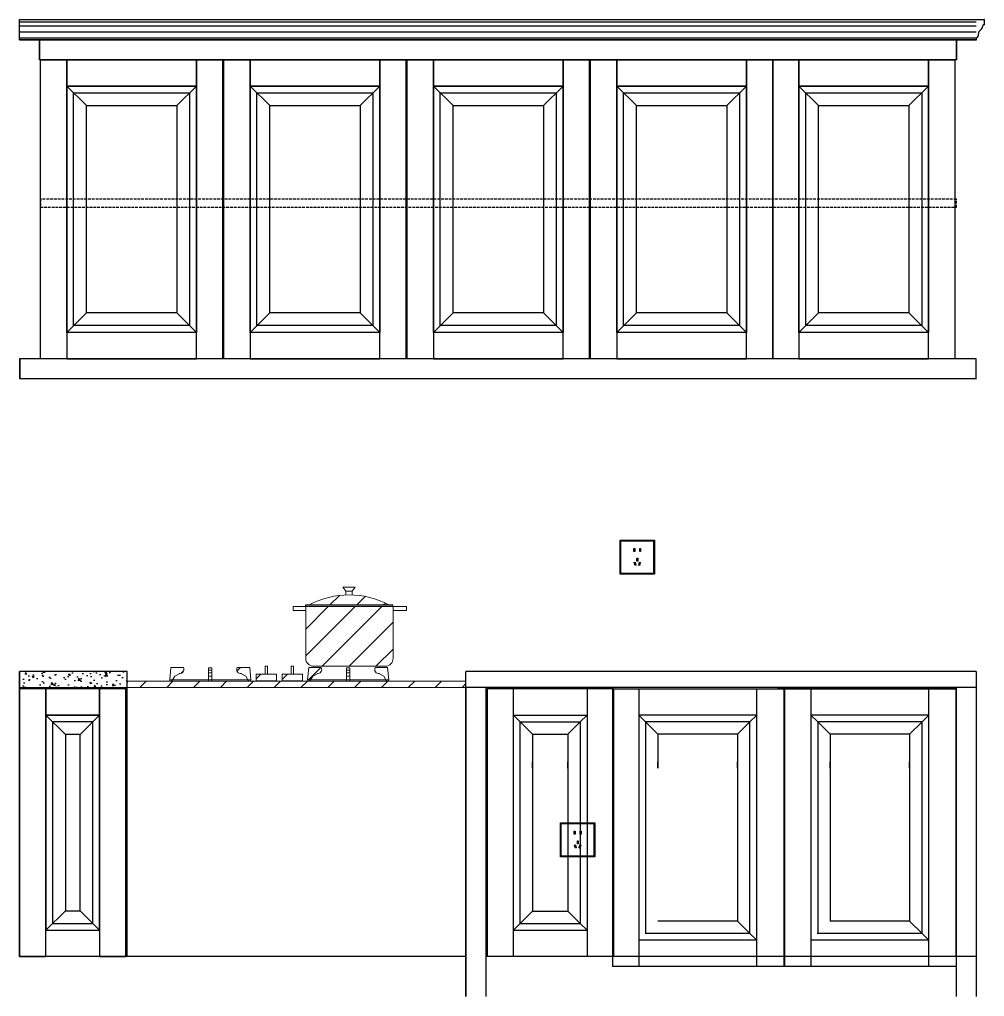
# Model space of a CAD drawing. Header units: inches. Extents: x 150 to 4791, y 0 to 2451.
# Drawn here: x 2370 to 4791, y 0 to 2451 of the extents above; entities that cross this region are included whole.
import ezdxf

# ---------------------------------------------------------------- set-up
doc = ezdxf.new("R2010")
doc.units = ezdxf.units.IN
doc.header["$MEASUREMENT"] = 0
doc.linetypes.add('DOT2', pattern=[0.125, 0, -0.125])
doc.linetypes.add('HIDDEN', pattern=[9.525, 6.35, -3.175])
doc.layers.add('组件', color=3, linetype='Continuous', lineweight=15)
doc.layers.add('虚点', color=9, linetype='DOT2', lineweight=15)

msp = doc.modelspace()

# ---------------------------------------------------------------- hatches: boundary and pattern name
h = msp.add_hatch()
h.set_pattern_fill('AR-CONC', color=252, scale=0.25, style=0)
h.set_pattern_definition([(130, (98615.716, 33946.245), (-45.546167, -3.984771), [4.7625, -52.3875]), (185, (98615.716, 33946.245), (8.810706, 47.76416), [3.81, -41.91]), (79.549, (98611.92, 33945.913), (-36.735625, 43.779172), [4.0475, -44.5225]), (133.8158, (98615.716, 33958.945), (-67.76976, -10.510582), [7.14375, -78.58125]), (83.3644, (98610.07, 33958.07), (-59.35106, 61.85639), [6.07125, -66.78375]), (188.816, (98615.716, 33958.945), (-59.35115, 61.85628), [5.715, -62.865]), (159, (98609.366, 33955.77), (-37.90372, -25.56638), [4.7625, -52.3875]), (214, (98609.366, 33955.77), (-15.450507, 46.046992), [3.81, -41.91]), (108.5486, (98606.207, 33953.64), (-53.354123, 20.480714), [4.0475, -44.5225]), (142.5, (98615.716, 33946.245), (-0.7721508, 21.1387597), [0, -41.402, 0, -42.545, 0, -42.06875]), (172.5, (98615.716, 33946.245), (-16.7049156, 25.0451437), [0, -24.257, 0, -40.4495, 0, -16.03375]), (212.5, (98629.877, 33946.245), (-33.8976488, -1.432186), [0, -15.875, 0, -49.53, 0, -65.7225]), (222.5, (98636.227, 33946.245), (-37.032295, 6.356623), [0, -20.6375, 0, -32.893, 0, -46.6725])])
h.paths.add_polyline_path([(2369.9, 815), (2369.9, 775), (2639.9, 775), (2639.9, 815)])
at = {"layer": '虚点', "lineweight": 0}
h = msp.add_hatch(dxfattribs=at)
h.set_pattern_fill('ANSI31', color=252, scale=15, style=0)
h.set_pattern_definition([(45, (1871.493, -8309.6), (-33.67596, 33.67596), [])])
edge = h.paths.add_edge_path()
edge.add_ellipse((3107.5, 848.2), major_axis=(-13.9, 13.9), ratio=1, start_angle=45, end_angle=135)
edge.add_line((3107.5, 828.6), (3287.6, 828.6))
edge.add_ellipse((3287.6, 848.2), major_axis=(-13.9, 13.9), ratio=1, start_angle=135, end_angle=225)
edge.add_line((3307.2, 848.2), (3307.2, 968.4))
edge.add_line((3307.2, 968.4), (3307.2, 978.2))
edge.add_line((3307.2, 978.2), (3087.9, 978.2))
edge.add_line((3087.9, 978.2), (3087.9, 968.4))
edge.add_line((3087.9, 968.4), (3087.9, 848.2))
edge = h.paths.add_edge_path()
edge.add_ellipse((3196.7, 796.5), major_axis=(149.2, 149.2), ratio=1, start_angle=16.7847, end_angle=42.8951)
edge.add_ellipse((3196.7, 796.5), major_axis=(149.2, 149.2), ratio=1, start_angle=42.8951, end_angle=47.1485)
edge.add_ellipse((3196.7, 796.5), major_axis=(149.2, 149.2), ratio=1, start_angle=47.1485, end_angle=73.2153)
edge.add_line((3097, 982.4), (3296.5, 982.4))
edge = h.paths.add_edge_path()
edge.add_ellipse((3271.5, 820.4), major_axis=(7.53, 7.53), ratio=1, start_angle=107.9533, end_angle=231.4849)
edge.add_line((3272.7, 809.8), (3283.7, 804))
edge.add_line((3283.7, 804), (3288.9, 794.3))
edge.add_line((3288.9, 794.3), (3296.3, 794.3))
edge.add_line((3296.3, 794.3), (3293.5, 825.1))
edge.add_line((3293.5, 825.1), (3262, 825.3))
edge = h.paths.add_edge_path()
edge.add_ellipse((3117.5, 820.4), major_axis=(-7.53, 7.53), ratio=1, start_angle=128.5151, end_angle=252.0467)
edge.add_line((3127, 825.3), (3095.5, 825.1))
edge.add_line((3095.5, 825.1), (3092.8, 794.3))
edge.add_line((3092.8, 794.3), (3100.1, 794.3))
edge.add_line((3100.1, 794.3), (3105.4, 804))
edge.add_line((3105.4, 804), (3116.3, 809.8))
h.paths.add_polyline_path([(3079.6, 808.7), (3028.7, 808.7), (3028.7, 791.7), (3079.6, 791.7)])
h.paths.add_polyline_path([(3014.3, 808.7), (2963.4, 808.7), (2963.4, 791.7), (3014.3, 791.7)])
edge = h.paths.add_edge_path()
edge.add_ellipse((2925.5, 820.4), major_axis=(7.53, 7.53), ratio=1, start_angle=107.9533, end_angle=231.4849)
edge.add_line((2926.7, 809.8), (2937.6, 804))
edge.add_line((2937.6, 804), (2942.9, 794.3))
edge.add_line((2942.9, 794.3), (2950.2, 794.3))
edge.add_line((2950.2, 794.3), (2947.5, 825.1))
edge.add_line((2947.5, 825.1), (2916, 825.3))
edge = h.paths.add_edge_path()
edge.add_ellipse((2771.5, 820.4), major_axis=(-7.53, 7.53), ratio=1, start_angle=128.5151, end_angle=252.0467)
edge.add_line((2781, 825.3), (2749.4, 825.1))
edge.add_line((2749.4, 825.1), (2746.7, 794.3))
edge.add_line((2746.7, 794.3), (2754.1, 794.3))
edge.add_line((2754.1, 794.3), (2759.3, 804))
edge.add_line((2759.3, 804), (2770.3, 809.8))
edge = h.paths.add_edge_path()
edge.add_ellipse((3292.9, 794), major_axis=(2.4, -2.4), ratio=1, start_angle=331.5973, end_angle=348.2677, ccw=False)
edge.add_ellipse((3292.9, 794), major_axis=(2.4, -2.4), ratio=1, start_angle=298.4027, end_angle=331.5973, ccw=False)
edge.add_line((3291.9, 790.7), (3097.1, 790.7))
edge.add_ellipse((3096.1, 794), major_axis=(-2.4, -2.4), ratio=1, start_angle=388.4027, end_angle=421.5973, ccw=False)
edge.add_ellipse((3096.1, 794), major_axis=(-2.4, -2.4), ratio=1, start_angle=371.7323, end_angle=388.4027, ccw=False)
edge.add_line((3094.1, 791.1), (2948.9, 791.1))
edge.add_ellipse((2946.9, 794), major_axis=(2.4, -2.4), ratio=1, start_angle=331.5973, end_angle=348.2677, ccw=False)
edge.add_ellipse((2946.9, 794), major_axis=(2.4, -2.4), ratio=1, start_angle=298.4027, end_angle=331.5973, ccw=False)
edge.add_line((2945.9, 790.7), (2751.1, 790.7))
edge.add_ellipse((2750.1, 794), major_axis=(2.4, -2.4), ratio=1, start_angle=298.4027, end_angle=331.5973, ccw=False)
edge.add_ellipse((2750.1, 794), major_axis=(2.4, -2.4), ratio=1, start_angle=281.7323, end_angle=298.4027, ccw=False)
edge.add_line((2748, 791.1), (2639.9, 791.1))
edge.add_line((2639.9, 791.1), (2639.9, 775))
edge.add_line((2639.9, 775), (3489.9, 775))
edge.add_line((3489.9, 775), (3489.9, 783.1))
edge.add_line((3489.9, 783.1), (3489.9, 791.1))
edge.add_line((3489.9, 791.1), (3295, 791.1))

# ---------------------------------------------------------------- linework, layer by layer
at = {"color": 252}
for p, q in [((2370, 2445.5), (4770, 2445.5)), ((2370, 2435.5), (4770, 2435.5)), ((4789.9, 2438), (4787.4, 2438)), ((4790.9, 2439), (4790.9, 2450)), ((2370, 2420.5), (4770, 2420.5)), ((2370, 2405.5), (4770, 2405.5)), ((4770.9, 2401), (4770.9, 2405.5)), ((2370, 2400), (4770, 2400)), ((2422, 2347), (2422, 2185)), ((2422, 2347), (2422, 2147.6)), ((2422, 2347), (2422, 2163.7)), ((2488.5, 2284), (2537.5, 2235)), ((2764.5, 2235), (2813.5, 2284)), ((2948.5, 2284), (2997.5, 2235)), ((3224.5, 2235), (3273.5, 2284)), ((3408.5, 2284), (3457.5, 2235)), ((3684.5, 2235), (3733.5, 2284)), ((3868.5, 2284), (3917.5, 2235)), ((4144.5, 2235), (4193.5, 2284)), ((4325.5, 2284), (4374.5, 2235)), ((4601.5, 2235), (4650.5, 2284)), ((2422, 2163.7), (2422, 1600)), ((2537.5, 1715), (2488.5, 1666)), ((2764.5, 1715), (2813.5, 1666)), ((2997.5, 1715), (2948.5, 1666)), ((3224.5, 1715), (3273.5, 1666)), ((3457.5, 1715), (3408.5, 1666)), ((3684.5, 1715), (3733.5, 1666)), ((3917.5, 1715), (3868.5, 1666)), ((4144.5, 1715), (4193.5, 1666)), ((4374.5, 1715), (4325.5, 1666)), ((4601.5, 1715), (4650.5, 1666)), ((2370, 1550), (4770, 1550)), ((2370.5, 1550), (4770.5, 1550)), ((2369.9, 100), (2369.9, 815)), ((2639.9, 100), (2639.9, 815)), ((4769.9, 815), (3489.9, 815)), ((3489.9, 0), (3489.9, 815)), ((4769.9, 815), (4769.9, 100)), ((3489.9, 775), (3489.9, 100)), ((4769.9, 775), (3489.9, 775)), ((3489.9, 775), (3489.9, 0)), ((3539.9, 775), (3539.9, 100)), ((3539.9, 775), (3539.9, 100)), ((3539.9, 775), (3539.9, 0)), ((3697.4, 772), (3542.9, 772)), ((3542.9, 772), (3542.9, 588.7)), ((3859.9, 772), (3608.9, 772)), ((3608.9, 610), (3608.9, 772)), ((3793.9, 772), (3793.9, 610)), ((3857.4, 772), (4287.9, 772)), ((3857.4, 772), (3857.4, 588.7)), ((3859.9, 772), (3859.9, 588.7)), ((3923.4, 772), (3923.4, 610)), ((4219.4, 610), (4219.4, 772)), ((4606.4, 772), (4271.9, 772)), ((4287.9, 775), (4287.9, 75)), ((4718.9, 772), (4287.9, 772)), ((4289.4, 772), (4719.9, 772)), ((4289.4, 772), (4289.4, 588.7)), ((4355.4, 772), (4355.4, 610)), ((4651.4, 610), (4651.4, 772)), ((4718.9, 772), (4718.9, 588.7)), ((4719.9, 775), (4719.9, 100)), ((4719.9, 775), (4719.9, 0)), ((4719.9, 775), (4719.9, 75)), ((2484.9, 657), (2435.9, 706)), ((2570.9, 706), (2521.9, 657)), ((3608.9, 588.7), (3608.9, 706)), ((3608.9, 572.6), (3608.9, 706)), ((3608.9, 706), (3697.4, 706)), ((3608.9, 706), (3777.8, 706)), ((3608.9, 706), (3793.9, 706)), ((3625.9, 689), (3608.9, 706)), ((3625.9, 588.7), (3625.9, 689)), ((3625.9, 572.6), (3625.9, 689)), ((3625.9, 610), (3625.9, 689)), ((3625.9, 689), (3697.4, 689)), ((3625.9, 689), (3777.8, 689)), ((3625.9, 689), (3776.9, 689)), ((3625.9, 689), (3657.2, 657.7)), ((3776.9, 689), (3745.6, 657.7)), ((3776.9, 689), (3793.9, 706)), ((3776.9, 689), (3776.9, 610)), ((3776.9, 689), (3776.9, 572.6)), ((3776.9, 689), (3776.9, 588.7)), ((3793.9, 706), (3793.9, 572.6)), ((3793.9, 706), (3793.9, 588.7)), ((3923.4, 706), (3923.4, 572.6)), ((3923.4, 706), (3923.4, 588.7)), ((4219.4, 706), (3923.4, 706)), ((3940.4, 689), (3923.4, 706)), ((4219.4, 706), (3939.5, 706)), ((4202.4, 689), (3939.5, 689)), ((3940.4, 689), (3940.4, 610)), ((3940.4, 689), (3940.4, 572.6)), ((3940.4, 689), (3940.4, 588.7)), ((4202.4, 689), (3940.4, 689)), ((3940.4, 689), (3971.7, 657.7)), ((4219.4, 706), (4019.9, 706)), ((4202.4, 689), (4019.9, 689)), ((4202.4, 689), (4171.2, 657.7)), ((4202.4, 689), (4219.4, 706)), ((4202.4, 588.7), (4202.4, 689)), ((4202.4, 572.6), (4202.4, 689)), ((4202.4, 610), (4202.4, 689)), ((4219.4, 588.7), (4219.4, 706)), ((4219.4, 572.6), (4219.4, 706)), ((4355.4, 706), (4355.4, 572.6)), ((4355.4, 706), (4355.4, 588.7)), ((4651.4, 706), (4355.4, 706)), ((4372.4, 689), (4355.4, 706)), ((4651.4, 706), (4371.5, 706)), ((4634.4, 689), (4371.5, 689)), ((4372.4, 689), (4372.4, 610)), ((4372.4, 689), (4372.4, 572.6)), ((4372.4, 689), (4372.4, 588.7)), ((4634.4, 689), (4372.4, 689)), ((4372.4, 689), (4403.6, 657.7)), ((4651.4, 706), (4451.9, 706)), ((4634.4, 689), (4451.9, 689)), ((4634.4, 689), (4603.1, 657.7)), ((4634.4, 689), (4651.4, 706)), ((4634.4, 588.7), (4634.4, 689)), ((4634.4, 572.6), (4634.4, 689)), ((4634.4, 610), (4634.4, 689)), ((4651.4, 588.7), (4651.4, 706)), ((4651.4, 572.6), (4651.4, 706)), ((3489.9, 674), (3489.9, 0)), ((3539.9, 674), (3539.9, 0)), ((4719.9, 674), (4719.9, 0)), ((4769.9, 674), (4769.9, 0)), ((3657.2, 657.7), (3657.2, 610)), ((3657.2, 657.7), (3657.2, 572.6)), ((3657.2, 657.7), (3697.4, 657.7)), ((3657.2, 657.7), (3745.6, 657.7)), ((3657.2, 657.7), (3745.6, 657.7)), ((3745.6, 657.7), (3745.6, 610)), ((3745.6, 657.7), (3745.6, 572.6)), ((3971.7, 657.7), (3971.7, 610)), ((3971.7, 657.7), (3971.7, 572.6)), ((4171.2, 657.7), (3971.7, 657.7)), ((4171.2, 657.7), (3971.7, 657.7)), ((4171.2, 657.7), (4019.9, 657.7)), ((4171.2, 657.7), (4171.2, 610)), ((4171.2, 657.7), (4171.2, 572.6)), ((4403.6, 657.7), (4403.6, 610)), ((4403.6, 657.7), (4403.6, 572.6)), ((4603.1, 657.7), (4403.6, 657.7)), ((4603.1, 657.7), (4403.6, 657.7)), ((4603.1, 657.7), (4451.9, 657.7)), ((4603.1, 657.7), (4603.1, 610)), ((4603.1, 657.7), (4603.1, 572.6)), ((3542.9, 588.7), (3542.9, 100)), ((3608.9, 100), (3608.9, 588.7)), ((3625.9, 183), (3625.9, 588.7)), ((3657.2, 572.6), (3657.2, 588.7)), ((3657.2, 588.7), (3657.2, 214.3)), ((3745.6, 572.6), (3745.6, 588.7)), ((3745.6, 588.7), (3745.6, 214.3)), ((3776.9, 588.7), (3776.9, 183)), ((3793.9, 588.7), (3793.9, 100)), ((3857.4, 588.7), (3857.4, 75)), ((3859.9, 588.7), (3859.9, 100)), ((3923.4, 588.7), (3923.4, 75)), ((3940.4, 588.7), (3940.4, 158)), ((3971.7, 572.6), (3971.7, 588.7)), ((4171.2, 572.6), (4171.2, 588.7)), ((4171.2, 588.7), (4171.2, 189.3)), ((4202.4, 158), (4202.4, 588.7)), ((4219.4, 75), (4219.4, 588.7)), ((4289.4, 588.7), (4289.4, 75)), ((4355.4, 588.7), (4355.4, 75)), ((4372.4, 588.7), (4372.4, 158)), ((4403.6, 572.6), (4403.6, 588.7)), ((4403.6, 588.7), (4403.6, 189.3)), ((4603.1, 572.6), (4603.1, 588.7)), ((4603.1, 588.7), (4603.1, 189.3)), ((4634.4, 158), (4634.4, 588.7)), ((4651.4, 75), (4651.4, 588.7)), ((4718.9, 588.7), (4718.9, 100)), ((2484.9, 215), (2435.9, 166)), ((2521.9, 215), (2570.9, 166)), ((3625.9, 183), (3657.2, 214.3)), ((3657.2, 214.3), (3697.4, 214.3)), ((3657.2, 214.3), (3745.6, 214.3)), ((3657.2, 214.3), (3745.6, 214.3)), ((3776.9, 183), (3745.6, 214.3)), ((3625.9, 183), (3608.9, 166)), ((3625.9, 183), (3697.4, 183)), ((3625.9, 183), (3777.8, 183)), ((3625.9, 183), (3776.9, 183)), ((3625.9, 183), (3697.4, 183)), ((3625.9, 183), (3777.8, 183)), ((3625.9, 183), (3776.9, 183)), ((3776.9, 183), (3793.9, 166)), ((4171.2, 189.3), (3971.7, 189.3)), ((4171.2, 189.3), (3971.7, 189.3)), ((4171.2, 189.3), (4019.9, 189.3)), ((4202.4, 158), (4171.2, 189.3)), ((4603.1, 189.3), (4403.6, 189.3)), ((4603.1, 189.3), (4403.6, 189.3)), ((4603.1, 189.3), (4451.9, 189.3)), ((4634.4, 158), (4603.1, 189.3)), ((3608.9, 166), (3697.4, 166)), ((3608.9, 166), (3777.8, 166)), ((3608.9, 166), (3793.9, 166)), ((4202.4, 158), (3939.5, 158)), ((4202.4, 158), (3939.5, 158)), ((4202.4, 158), (3940.4, 158)), ((4202.4, 158), (3940.4, 158)), ((4202.4, 158), (4019.9, 158)), ((4202.4, 158), (4019.9, 158)), ((4202.4, 158), (4219.4, 141)), ((4634.4, 158), (4371.5, 158)), ((4634.4, 158), (4371.5, 158)), ((4634.4, 158), (4372.4, 158)), ((4634.4, 158), (4372.4, 158)), ((4634.4, 158), (4451.9, 158)), ((4634.4, 158), (4451.9, 158)), ((4634.4, 158), (4651.4, 141)), ((4219.4, 141), (3923.4, 141)), ((4219.4, 141), (3939.5, 141)), ((4219.4, 141), (4019.9, 141)), ((4651.4, 141), (4355.4, 141)), ((4651.4, 141), (4371.5, 141)), ((4651.4, 141), (4451.9, 141)), ((3489.9, 100), (2369.9, 100)), ((4769.9, 100), (3539.9, 100)), ((4179.4, 75), (3857.4, 75)), ((4287.9, 75), (4019.9, 75)), ((4611.4, 75), (4289.4, 75)), ((4719.9, 75), (4451.9, 75))]:
    msp.add_line(p, q, dxfattribs=at)
msp.add_lwpolyline([(4770, 2400), (2370, 2400), (2370, 2451), (4790, 2451)], dxfattribs=at)
for points in [[(2420, 2400), (4720, 2400), (4720, 2350), (2420, 2350)], [(2420.5, 2400), (4720.5, 2400), (4720.5, 2350), (2420.5, 2350)], [(2422.5, 2350), (2488.5, 2350), (2488.5, 1600), (2422.5, 1600)], [(2488.5, 2350), (2813.5, 2350), (2813.5, 2284), (2488.5, 2284)], [(2813.5, 2350), (2879.5, 2350), (2879.5, 1600), (2813.5, 1600)], [(2882.5, 2350), (2948.5, 2350), (2948.5, 1600), (2882.5, 1600)], [(2948.5, 2350), (3273.5, 2350), (3273.5, 2284), (2948.5, 2284)], [(3273.5, 2350), (3339.5, 2350), (3339.5, 1600), (3273.5, 1600)], [(3342.5, 2350), (3408.5, 2350), (3408.5, 1600), (3342.5, 1600)], [(3408.5, 2350), (3733.5, 2350), (3733.5, 2284), (3408.5, 2284)], [(3733.5, 2350), (3799.5, 2350), (3799.5, 1600), (3733.5, 1600)], [(3802.5, 2350), (3868.5, 2350), (3868.5, 1600), (3802.5, 1600)], [(3868.5, 2350), (4193.5, 2350), (4193.5, 2284), (3868.5, 2284)], [(4193.5, 2350), (4259.5, 2350), (4259.5, 1600), (4193.5, 1600)], [(4259.5, 2350), (4325.5, 2350), (4325.5, 1600), (4259.5, 1600)], [(4325.5, 2350), (4650.5, 2350), (4650.5, 2284), (4325.5, 2284)], [(4650.5, 2350), (4716.5, 2350), (4716.5, 1600), (4650.5, 1600)], [(2488.5, 2284), (2813.5, 2284), (2813.5, 1666), (2488.5, 1666)], [(2948.5, 2284), (3273.5, 2284), (3273.5, 1666), (2948.5, 1666)], [(3408.5, 2284), (3733.5, 2284), (3733.5, 1666), (3408.5, 1666)], [(3868.5, 2284), (4193.5, 2284), (4193.5, 1666), (3868.5, 1666)], [(4325.5, 2284), (4650.5, 2284), (4650.5, 1666), (4325.5, 1666)], [(2505.5, 2267), (2796.5, 2267), (2796.5, 1683), (2505.5, 1683)], [(2965.5, 2267), (3256.5, 2267), (3256.5, 1683), (2965.5, 1683)], [(3425.5, 2267), (3716.5, 2267), (3716.5, 1683), (3425.5, 1683)], [(3885.5, 2267), (4176.5, 2267), (4176.5, 1683), (3885.5, 1683)], [(4342.5, 2267), (4633.5, 2267), (4633.5, 1683), (4342.5, 1683)], [(2537.5, 2235), (2764.5, 2235), (2764.5, 1715), (2537.5, 1715)], [(2997.5, 2235), (3224.5, 2235), (3224.5, 1715), (2997.5, 1715)], [(3457.5, 2235), (3684.5, 2235), (3684.5, 1715), (3457.5, 1715)], [(3917.5, 2235), (4144.5, 2235), (4144.5, 1715), (3917.5, 1715)], [(4374.5, 2235), (4601.5, 2235), (4601.5, 1715), (4374.5, 1715)], [(2488.5, 1600), (2813.5, 1600), (2813.5, 1666), (2488.5, 1666)], [(2948.5, 1600), (3273.5, 1600), (3273.5, 1666), (2948.5, 1666)], [(3408.5, 1600), (3733.5, 1600), (3733.5, 1666), (3408.5, 1666)], [(3868.5, 1600), (4193.5, 1600), (4193.5, 1666), (3868.5, 1666)], [(4325.5, 1600), (4650.5, 1600), (4650.5, 1666), (4325.5, 1666)], [(2370, 1550), (4769.9, 1550), (4769.9, 1600), (2370, 1600)], [(2370.5, 1550), (4770.4, 1550), (4770.4, 1600), (2370.5, 1600)], [(3962.6, 1059.2), (3876.6, 1059.2), (3876.6, 1145.2), (3962.6, 1145.2)], [(3960.6, 1061.2), (3878.6, 1061.2), (3878.6, 1143.2), (3960.6, 1143.2)], [(3913.3, 1116.2), (3911.3, 1116.2), (3911.3, 1124.2), (3913.3, 1124.2)], [(3928.3, 1116.2), (3926.3, 1116.2), (3926.3, 1124.2), (3928.3, 1124.2)], [(3916.2, 1081.7), (3914.3, 1081.2), (3912.2, 1088.9), (3914.1, 1089.4)], [(3921, 1092), (3919, 1092), (3919, 1100), (3921, 1100)], [(3925.3, 1081.2), (3923.3, 1081.7), (3925.4, 1089.4), (3927.3, 1088.9)], [(2639.9, 815), (2369.9, 815), (2369.9, 775), (2639.9, 775)], [(2435.9, 772), (2369.9, 772), (2369.9, 100), (2435.9, 100)], [(2570.9, 772), (2435.9, 772), (2435.9, 706), (2570.9, 706)], [(2636.9, 772), (2570.9, 772), (2570.9, 100), (2636.9, 100)], [(2570.9, 706), (2435.9, 706), (2435.9, 166), (2570.9, 166)], [(2553.9, 689), (2452.9, 689), (2452.9, 183), (2553.9, 183)], [(2521.9, 657), (2484.9, 657), (2484.9, 215), (2521.9, 215)], [(3813, 350), (3727, 350), (3727, 436), (3813, 436)], [(3811, 352), (3729, 352), (3729, 434), (3811, 434)], [(3763.7, 406.9), (3761.7, 406.9), (3761.7, 414.9), (3763.7, 414.9)], [(3778.7, 406.9), (3776.7, 406.9), (3776.7, 414.9), (3778.7, 414.9)], [(3766.6, 372.5), (3764.7, 372), (3762.6, 379.7), (3764.5, 380.2)], [(3771.4, 382.8), (3769.4, 382.8), (3769.4, 390.8), (3771.4, 390.8)], [(3775.7, 372), (3773.8, 372.5), (3775.8, 380.2), (3777.8, 379.7)], [(2570.9, 100), (2435.9, 100), (2435.9, 166), (2570.9, 166)]]:
    msp.add_lwpolyline(points, close=True, dxfattribs=at)
at = {"color": 252, "linetype": 'HIDDEN'}
for points in [[(4720, 2000), (2422, 2000), (2422, 1980), (4720, 1980)], [(4720.5, 2000), (2422.5, 2000), (2422.5, 1980), (4720.5, 1980)]]:
    msp.add_lwpolyline(points, close=True, dxfattribs=at)
at = {"color": 252}
for centre, radius, start, end in [((4768.7, 2438.4), 18.7, 302.9512, 358.8636), ((4789.9, 2450), 1, 0, 90), ((4789.9, 2439), 1, 270, 0), ((4768.1, 2412.8), 7.81, 290.7095, 15.5732), ((4783.2, 2416.3), 7.72, 124.512, 190.5779), ((4769.9, 2401), 1, 270, 0)]:
    msp.add_arc(centre, radius, start, end, dxfattribs=at)
at = {"layer": '组件', "color": 252}
for p, q in [((3181, 1026.6), (3188.8, 1017.1)), ((3181, 1026.6), (3212.3, 1026.6)), ((3188.8, 1017.1), (3203.5, 1017.1)), ((3188.8, 1017.1), (3188.8, 1007.4)), ((3212.3, 1026.6), (3204.5, 1017.1)), ((3204.5, 1017.1), (3204.5, 1007.4)), ((3087.1, 982.4), (3306.4, 982.4)), ((3087.1, 979.2), (3087.1, 982.4)), ((3306.4, 982.4), (3306.4, 979.2)), ((3056.1, 978.2), (3056.1, 968.4)), ((3056.1, 978.2), (3341.1, 978.2)), ((3056.1, 968.4), (3087.9, 968.4)), ((3306.4, 979.2), (3087.1, 979.2)), ((3087.9, 968.4), (3087.9, 978.2)), ((3087.9, 968.4), (3087.9, 848.2)), ((3307.2, 968.4), (3307.2, 978.2)), ((3307.2, 968.4), (3341.1, 968.4)), ((3307.2, 848.2), (3307.2, 968.4)), ((3341.1, 978.2), (3341.1, 968.4)), ((2749.4, 825.1), (2746.7, 794.3)), ((2781, 825.3), (2749.4, 825.1)), ((2759.3, 804), (2770.3, 809.8)), ((2852.7, 824.6), (2844.2, 824.6)), ((2844.2, 824.6), (2844.2, 790.7)), ((2852.7, 790.7), (2852.7, 824.6)), ((2916, 825.3), (2947.5, 825.1)), ((2937.6, 804), (2926.7, 809.8)), ((2947.5, 825.1), (2950.2, 794.3)), ((2985.9, 808.7), (2985.9, 828.9)), ((2985.9, 828.9), (2991.8, 828.9)), ((2991.8, 828.9), (2991.8, 808.7)), ((3057, 828.9), (3051.2, 828.9)), ((3051.2, 828.9), (3051.2, 808.7)), ((3057, 808.7), (3057, 828.9)), ((3095.5, 825.1), (3092.8, 794.3)), ((3127, 825.3), (3095.5, 825.1)), ((3105.4, 804), (3116.3, 809.8)), ((3107.5, 828.6), (3287.6, 828.6)), ((3190.3, 790.7), (3190.3, 824.6)), ((3190.3, 824.6), (3198.8, 824.6)), ((3198.8, 824.6), (3198.8, 790.7)), ((3262, 825.3), (3293.5, 825.1)), ((3283.7, 804), (3272.7, 809.8)), ((3293.5, 825.1), (3296.3, 794.3)), ((2639.9, 791.1), (3489.9, 791.1)), ((2639.9, 775), (2639.9, 791.1)), ((2753.1, 792.4), (2759.3, 804)), ((2844.2, 790.7), (2852.7, 790.7)), ((2943.9, 792.4), (2937.6, 804)), ((2963.4, 808.7), (3014.3, 808.7)), ((2963.4, 791.7), (2963.4, 808.7)), ((3014.3, 791.7), (2963.4, 791.7)), ((2991.8, 808.7), (2985.9, 808.7)), ((3014.3, 808.7), (3014.3, 791.7)), ((3079.6, 808.7), (3028.7, 808.7)), ((3028.7, 808.7), (3028.7, 791.7)), ((3028.7, 791.7), (3079.6, 791.7)), ((3051.2, 808.7), (3057, 808.7)), ((3079.6, 791.7), (3079.6, 808.7)), ((3099.1, 792.4), (3105.4, 804)), ((3198.8, 790.7), (3190.3, 790.7)), ((3289.9, 792.4), (3283.7, 804)), ((3489.9, 791.1), (3489.9, 775)), ((3489.9, 775), (2639.9, 775))]:
    msp.add_line(p, q, dxfattribs=at)
at = {"layer": '组件', "color": 252, "ltscale": 10}
for p, q in [((2852.7, 818.3), (2844.2, 818.3)), ((2852.7, 811.7), (2844.2, 811.7)), ((3190.3, 818.3), (3198.8, 818.3)), ((3190.3, 811.7), (3198.8, 811.7)), ((2746.7, 794.3), (2950.2, 794.3)), ((2947.8, 790.7), (2749.1, 790.7)), ((2852.7, 804), (2844.2, 804)), ((3296.3, 794.3), (3092.8, 794.3)), ((3293.9, 790.7), (3095.2, 790.7)), ((3190.3, 804), (3198.8, 804))]:
    msp.add_line(p, q, dxfattribs=at)
at = {"layer": '组件', "color": 252}
for centre, radius, start, end in [((3196.7, 796.5), 211, 61.7847, 118.2487), ((3107.5, 848.2), 19.6, 180, 270), ((3287.6, 848.2), 19.6, 270, 0), ((2771.5, 820.4), 10.6, 263.5151, 27.0467), ((2925.5, 820.4), 10.6, 152.9533, 276.4849), ((3117.5, 820.4), 10.6, 263.5151, 27.0467), ((3271.5, 820.4), 10.6, 152.9533, 276.4849), ((2750.1, 794), 3.39, 174.9473, 331.8581), ((2946.9, 794), 3.39, 208.1419, 5.0527), ((3096.1, 794), 3.39, 174.9473, 331.8581), ((3292.9, 794), 3.39, 208.1419, 5.0527)]:
    msp.add_arc(centre, radius, start, end, dxfattribs=at)

doc.saveas('drawing.dxf')
